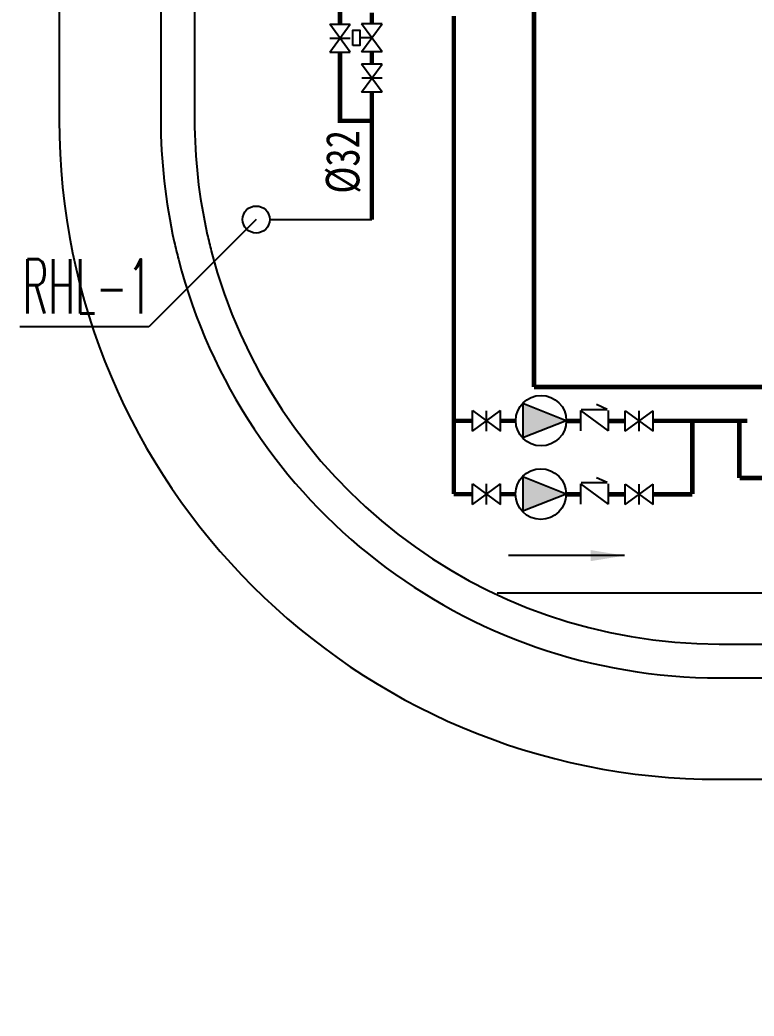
# Model space of a CAD drawing. Extents: x -1254782 to -617813, y -619975 to -323764.
# Drawn here: x -669311 to -664974, y -359239 to -353348 of the extents above; entities that cross this region are included whole.
import ezdxf

# ---------------------------------------------------------------- set-up
doc = ezdxf.new("R2010")
doc.units = 0
doc.header["$LTSCALE"] = 1000
doc.header["$MEASUREMENT"] = 0
doc.linetypes.add('PHANTOM2', pattern=[1.25, 0.625, -0.125, 0.125, -0.125, 0.125, -0.125])
for name, color, linetype in [('9', 9, 'Continuous'), ('PIPE-给水', 1, 'Continuous'), ('TWT_LEAD', 3, 'Continuous'), ('VPIPE-给水', 1, 'Continuous'), ('WALL', 7, 'Continuous'), ('WALL-MOVE', 6, 'Continuous')]:
    doc.layers.add(name, color=color, linetype=linetype)
doc.styles.add('-宋体', font='simsun_0.shx', dxfattribs={"width": 0.8})
doc.styles.get("Standard").update_dxf_attribs({"font": 'gbenor.shx', "bigfont": 'gbcbig.shx'})
doc.styles.add('天正', font='SIMPLEX.shx', dxfattribs={"width": 0.7, "bigfont": 'HZTXT.shx'})
doc.dimstyles.get("Standard").update_dxf_attribs({"dimscale": 100, "dimtxt": 3.5, "dimasz": 1, "dimexe": 2.5, "dimexo": 3, "dimgap": 1.5, "dimtad": 1, "dimdec": 0, "dimzin": 0, "dimdsep": 46, "dimtxsty": 'Standard', "dimblk": 'ARCHTICK', "dimcen": 0.09, "dimadec": 0, "dimazin": 0, "dimtfac": 1, "dimtdec": 0, "dimtix": 1, "dimtmove": 2, "dimatfit": 3, "dimfxl": 1, "dimtolj": 1, "dimtzin": 0, "dimarcsym": 0})

# ---------------------------------------------------------------- blocks, each defined once
blk = doc.blocks.new('A$C25A9143E')
blk.add_lwpolyline([(28899.99918109342, 6399.999724235851), (28899.99918107363, 5599.999724798545, 0.4142135623803664), (29499.99918107362, 4999.999724783644), (34699.99918112927, 4999.999724783702, 0.4142135623750495), (35299.99918112927, 5599.99972478766), (35299.99918105977, 15999.99972478871, 0.4142135623710887), (34699.99918105989, 16599.99972478475), (3999.999180971878, 16599.99972478993, 0.4142135623731448), (3399.999180971761, 15999.99972478993), (3399.999180971761, 10299.99880405224, 0.4142134932128194), (7299.999180956859, 6399.99972477241), (28899.99918105861, 6399.999724235851)], format="xyb")
at = {"layer": '9'}
blk.add_line((29269.99918097164, 7499.999724776367), (5988.054635420442, 7499.999724782945), dxfattribs=at)
at = {"layer": 'WALL'}
for centre, radius, start, end in [((7299.999180157725, 10299.99972458334), 3099.999999162511, 192.6356250923955, 194.4775121857844), ((7299.999180157771, 10299.99972458339), 3299.999999162564, 192.6356250923961, 194.477512185785)]:
    blk.add_arc(centre, radius, start, end, dxfattribs=at)
at = {"layer": 'WALL-MOVE'}
for p, q in [((3999.99918097118, 15999.99972480058), (3999.999180971178, 10299.99972478703)), ((4199.999180971178, 15799.99972480058), (4199.999180971179, 10299.99972478703)), ((7299.999180972247, 7199.999724782888), (29699.99918105838, 7199.999724783062)), ((7299.999180972249, 6999.999724782887), (29699.99918105838, 6999.999724783062))]:
    blk.add_line(p, q, dxfattribs=at)
for centre, radius, start, end in [((7299.999181005508, 10299.99972478703), 3300.000000034329, 180, 192.6356250926346), ((7299.999181005508, 10299.99972478702), 3100.000000034329, 180, 192.6356250926345), ((7299.999180632264, 10299.9997247019), 3099.999999651491, 192.6356250926082, 194.4775121857152), ((7299.999180632309, 10299.99972470192), 3299.999999651537, 192.6356250926083, 194.4775121857153), ((7299.999180972247, 10299.99972478412), 3100.000000001232, 194.4775121856187, 270), ((7299.999180972249, 10299.99972478412), 3300.000000001232, 194.4775121856187, 270)]:
    blk.add_arc(centre, radius, start, end, dxfattribs=at)
blk = doc.blocks.new('_ArchTick')
at = {"color": 0, "linetype": 'ByBlock', "const_width": 0.4}
blk.add_lwpolyline([(-0.5, -0.5), (0.5, 0.5)], dxfattribs=at)
blk = doc.blocks.new('A$C1F4F14E7')
at = {"layer": '9'}
for points in [[(-6783.619207890821, -979.1554093000015), (-6527.355621445808, -877.8158556178677), (-6783.619207890821, -776.4763019352685)], [(-6783.621694300906, -1413.150605231756), (-6527.358107855893, -1311.811051549623), (-6783.621694300906, -1210.471497867023)]]:
    blk.add_hatch(color=256, dxfattribs=at).paths.add_polyline_path(points)
for p, q in [((-7924.669428473106, 1301.226108427741), (-7803.670043984195, 1466.012034697109)), ((-7803.670043984195, 1301.226108427741), (-7924.669428473106, 1466.012034697109)), ((-7924.669428473106, 1466.012034697109), (-7803.670043984195, 1466.012034697109)), ((-7615.976722837193, 1303.48998077272), (-7736.976107326103, 1468.275907042087)), ((-7736.976107326103, 1303.48998077272), (-7615.976722837193, 1468.275907042087)), ((-7615.976722837193, 1468.275907042087), (-7736.976107326103, 1468.275907042087)), ((-7925.154727237532, 1383.619071561494), (-7804.155342749087, 1383.619071561494)), ((-7676.47641508095, 1385.882943906472), (-7747.949263053015, 1385.882943906472)), ((-7924.669428473106, 1301.226108427741), (-7803.670043984195, 1301.226108427741)), ((-7615.976722837193, 1303.48998077272), (-7736.976107326103, 1303.48998077272)), ((-7615.976722837193, 1065.178693130496), (-7736.976107326103, 1229.964619399863)), ((-7736.976107326103, 1065.178693130496), (-7615.976722837193, 1229.964619399863)), ((-7615.976722837193, 1229.964619399863), (-7736.976107326103, 1229.964619399863)), ((-7615.491424072766, 1147.571656264248), (-7736.490808561211, 1147.571656264248)), ((-7615.976722837193, 1065.178693130496), (-7736.976107326103, 1065.178693130496)), ((-7080.908779440797, -939.3285193017218), (-7080.908779440797, -818.3291348128113)), ((-7080.908779440797, -939.3285193017218), (-6916.12285317143, -818.3291348128113)), ((-7080.908779440797, -818.3291348128113), (-6916.12285317143, -939.3285193017218)), ((-6998.515816307045, -939.8138180661481), (-6998.515816307045, -818.8144335777034)), ((-6916.12285317143, -939.3285193017218), (-6916.12285317143, -818.3291348128113)), ((-6783.619207890821, -776.4763019352685), (-6783.619207890821, -979.1554093000015)), ((-6527.355621445808, -877.8158556178677), (-6783.619207890821, -776.4763019352685)), ((-6277.756530655431, -938.315547862323), (-6442.542456922936, -817.3161633734125)), ((-6442.542456922936, -938.3155478618575), (-6442.542456922936, -817.3161633734125)), ((-6439.325002532335, -810.8313803186174), (-6287.032611388596, -810.8313803186174)), ((-6287.032611388596, -810.8313803186174), (-6349.364769592765, -781.7005002701189)), ((-6277.756530655431, -938.315547862323), (-6277.756530655431, -817.3161633734125)), ((-6179.513677323121, -940.196767571615), (-6179.513677323121, -819.1973830827047)), ((-6179.513677323121, -940.196767571615), (-6014.727751053754, -819.1973830827047)), ((-6179.513677323121, -819.1973830827047), (-6014.727751053754, -940.196767571615)), ((-6097.120714189369, -940.6820663360413), (-6097.120714189369, -819.6826818475965)), ((-6014.727751053754, -940.196767571615), (-6014.727751053754, -819.1973830827047)), ((-6527.355621445808, -877.8158556178677), (-6783.619207890821, -979.1554093000015)), ((-6783.621694300906, -1210.471497867023), (-6783.621694300906, -1413.150605231756)), ((-6527.358107855893, -1311.811051549623), (-6783.621694300906, -1210.471497867023)), ((-6287.032611388596, -1244.262210337678), (-6349.364769592765, -1215.131330289179)), ((-7080.908779440797, -1372.759349320317), (-7080.908779440797, -1251.759964831406)), ((-7080.908779440797, -1372.759349320317), (-6916.12285317143, -1251.759964831406)), ((-7080.908779440797, -1251.759964831406), (-6916.12285317143, -1372.759349320317)), ((-6998.515816307045, -1373.244648084743), (-6998.515816307045, -1252.245263596298)), ((-6916.12285317143, -1372.759349320317), (-6916.12285317143, -1251.759964831406)), ((-6277.756530655431, -1371.746377881383), (-6442.542456922936, -1250.746993392473)), ((-6442.542456922936, -1371.746377880918), (-6442.542456922936, -1250.746993392473)), ((-6439.325002532335, -1244.262210337678), (-6287.032611388596, -1244.262210337678)), ((-6277.756530655431, -1371.746377881383), (-6277.756530655431, -1250.746993392473)), ((-6179.513677323121, -1373.627597590675), (-6179.513677323121, -1252.628213101765)), ((-6179.513677323121, -1373.627597590675), (-6014.727751053754, -1252.628213101765)), ((-6179.513677323121, -1252.628213101765), (-6014.727751053754, -1373.627597590675)), ((-6097.120714189369, -1374.112896355102), (-6097.120714189369, -1253.113511866657)), ((-6014.727751053754, -1373.627597590675), (-6014.727751053754, -1252.628213101765)), ((-6527.358107855893, -1311.811051549623), (-6783.621694300906, -1413.150605231756))]:
    blk.add_line(p, q, dxfattribs=at)
at = {"layer": '9', "linetype": 'ByBlock', "const_width": 26.75635050656377}
for points in [[(-6718.477896856725, 1904.196203151776), (-6718.477896856725, 777.3500137951341), (-6718.477896856725, -678.8288270572666)], [(-7864.16973622865, 1466.012034697109), (-7864.16973622865, 1841.155709376209), (-7692.973296775716, 1841.155709376209)], [(-7676.476415081649, 1468.275907042087), (-7676.476415081649, 1534.655218990869)], [(-7192.318167014862, 1515.695914123207), (-7192.318167014862, 1419.666620476637)], [(-7192.318167014862, 1419.666620476637), (-7192.318167014862, -1312.259657075861)], [(-7864.16973622865, 1301.226108427741), (-7864.16973622865, 895.158525500563), (-7676.476415081649, 895.158525500563)], [(-7676.476415081649, 1229.964619399863), (-7676.476415081649, 1303.48998077272)], [(-7676.476415081649, 311.6032799368259), (-7676.476415081649, 1065.178693130496)], [(-6718.477896856725, -678.8288270572666), (-2473.205141540733, -678.8288270572666)], [(-7080.908779440797, -878.8288270572666), (-7192.318167014862, -878.8288270572666)], [(-6916.12285317143, -878.8288270572666), (-6826.257788513204, -878.8288270572666)], [(-6527.363909479115, -879.6970753271597), (-6442.542456922936, -879.6970753271597)], [(-6277.756530655431, -879.6970753271597), (-6179.513677323121, -879.6970753271597)], [(-6014.727751053754, -878.8288270572666), (-5458.204550649622, -878.8288270572666)], [(-5783.085869489121, -878.8288270572666), (-5783.085869489121, -1312.259657075861)], [(-5505.378169084666, -878.8288270572666), (-5505.378169084666, -1216.861405150266)], [(-5293.485475342953, -1216.861405150266), (-5504.088846637634, -1216.861405150266)], [(-7080.908779440797, -1312.259657075861), (-7192.318167014862, -1312.259657075861)], [(-6916.12285317143, -1312.259657075861), (-6826.257788513204, -1312.259657075861)], [(-6527.363909479115, -1313.12790534622), (-6442.542456922936, -1313.12790534622)], [(-6277.756530655431, -1313.12790534622), (-6179.513677323121, -1313.12790534622)], [(-6014.727751053754, -1313.12790534622), (-5783.085869489121, -1313.12790534622)]]:
    blk.add_lwpolyline(points, dxfattribs=at)
at = {"layer": '9'}
blk.add_lwpolyline([(-7788.994937261566, 1340.684386306791), (-7788.994937261566, 1431.081501506152), (-7747.949263053015, 1431.081501506152), (-7747.949263053015, 1340.684386306791)], close=True, dxfattribs=at)
for centre in [(-6676.808421446359, -877.8158556178677), (-6678.13245574676, -1311.811051549623)]:
    blk.add_circle(centre, 149.4528, dxfattribs=at)
at = {"layer": '9', "style": '-宋体', "width": 0.8}
blk.add_text('%%c32', height=198.2594936708861, rotation=90, dxfattribs=at).set_placement((-7749.987969485577, 464.4721200595377))
at = {"layer": '9'}
blk.add_leader([(-6183.619874779251, -1675.786146091413), (-6869.711426809779, -1675.786146091413)], dimstyle='STANDARD', override={"dimasz": 2, "dimgap": 1.5, "dimtad": 0}, dxfattribs=at)

msp = doc.modelspace()

# ---------------------------------------------------------------- linework, layer by layer
at = {"layer": 'PIPE-给水', "color": 4, "linetype": 'PHANTOM2'}
msp.add_line((-667835.4831837488, -354528.3231780906), (-667232.1737038644, -354528.3231780906), dxfattribs=at)
at = {"layer": 'TWT_LEAD'}
for p, q in [((-667915.4831837486, -354528.3231780907), (-668550.2590789585, -355163.0990733005)), ((-668550.2590789585, -355163.0990733005), (-669311.1967337552, -355163.0990733005))]:
    msp.add_line(p, q, dxfattribs=at)
at = {"layer": 'VPIPE-给水', "color": 4, "linetype": 'Continuous'}
msp.add_circle((-667915.4831837486, -354528.3231780906), 80, dxfattribs=at)

# ---------------------------------------------------------------- block references
at = {"layer": '9'}
for name, p in [('A$C25A9143E', (-672479.2267460898, -364238.6315607569)), ('A$C1F4F14E7', (-659555.6972887829, -354839.9264580274))]:
    msp.add_blockref(name, p, dxfattribs=at)

# ---------------------------------------------------------------- texts
at = {"layer": 'TWT_LEAD', "color": 7, "style": '天正', "width": 0.525}
msp.add_text('RHL-1', height=320, dxfattribs=at).set_placement((-669294.7279063568, -355083.0990733005))

doc.saveas('drawing.dxf')
